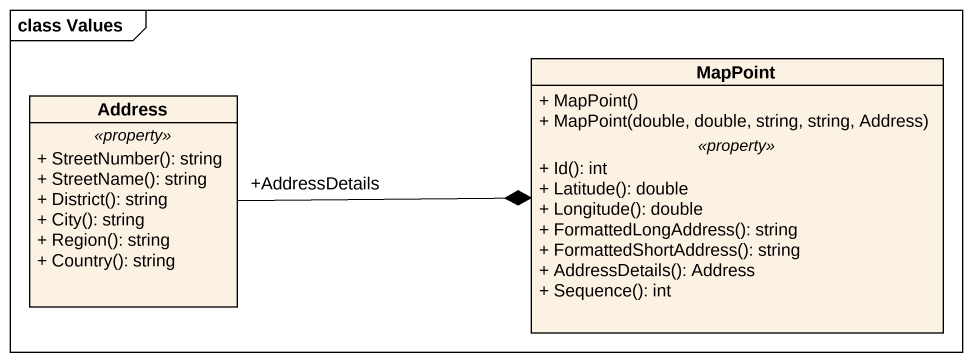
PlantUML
@startuml
mainframe class Values
hide circle
hide empty members
skinparam classAttributeIconSize 0
class MapPoint {
  + MapPoint()
  + MapPoint(double, double, string, string, Address)
  .. <<property>> ..
  + Id(): int
  + Latitude(): double
  + Longitude(): double
  + FormattedLongAddress(): string
  + FormattedShortAddress(): string
  + AddressDetails(): Address
  + Sequence(): int
}
class Address {
  .. <<property>> ..
  + StreetNumber(): string
  + StreetName(): string
  + District(): string
  + City(): string
  + Region(): string
  + Country(): string
}
Address "+AddressDetails" -right-* MapPoint
@enduml
